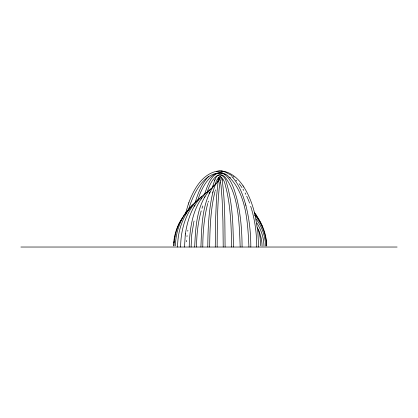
<?xml version="1.0" encoding="UTF-8"?>
<svg xmlns="http://www.w3.org/2000/svg" width="418" height="418" viewBox="0 0 418 418"><rect width="100%" height="100%" fill="white"/><g stroke="black" fill="none" stroke-linecap="round" stroke-linejoin="round"><path stroke-width="0.63" d="M215.26 247.028L215.61 218.98L216.555 196.789L217.919 182.99L218.86 179.468L220.072 178.549L219.659 178.381L221.044 185.487L222.183 200.609L222.935 221.514L223.222 247.028M217.146 247.028C217.339 226.128 217.245 205.139 219.622 184.343M207.783 247.028C207.95 228.855 208.634 210.494 212.752 192.724M209.674 247.028C209.831 228.573 210.604 208.969 215.024 191.512M194.684 247.028C195.676 226.107 196.659 200.535 213.953 186.057M196.575 247.028C196.606 235.256 197.824 223.437 200.896 212.057M200.901 247.028C201.784 226.295 201.732 203.174 214.026 185.498M202.793 247.028C202.819 232.476 204.141 217.125 207.762 203.441M189.202 247.028C189.814 226.352 193.179 201.481 211.32 188.612M191.094 247.028L191.731 234.78L193.774 222.345M180.633 247.028C180.733 228.406 186.731 208.263 201.863 196.371M184.51 247.028L185.263 234.947M177.603 247.028C177.613 235.757 180.226 224.403 185.744 214.528M175.424 245.81C175.701 230.647 181.527 215.26 192.766 204.841M174.076 245.852C174.222 238.542 175.779 231.253 178.695 224.55M173.527 245.894C173.721 236.776 176.328 227.706 181.104 219.931M186.543 241.766L186.621 240.46M173.935 242.675L174.04 241.588M186.971 236.551L187.081 235.637M185.446 233.594C187.807 217.867 193.79 200.875 207.641 191.737M185.258 234.979L185.446 233.557M217.721 182.264C218.337 171.626 224.273 179.066 225.213 184.876C230.537 203.838 231.363 226.415 231.567 247.028M219.711 183.763L220.035 181.976M174.332 239.43L174.515 238.359M187.729 231.159L187.891 230.271M174.729 237.225L174.975 236.097M193.879 221.89L194.077 221.054M185.576 213.399L188.361 203.968M212.961 191.925C214.225 188.037 215.071 183.183 218.745 180.78M212.715 192.876L212.997 191.773M212.448 187.055L214.742 180.252M200.99 211.722L201.236 210.865M204.517 194.511C207.114 186.637 212.757 167.952 224.55 174.306M208.091 202.27L208.425 201.131M195.185 202.521C197.975 193.205 201.628 183.706 208.467 176.574M188.612 209.392C193.377 193.482 203.895 171.354 222.554 173.031M215.27 190.665L215.521 189.85M197.923 200.003C201.638 186.585 213.478 165.904 227.089 175.121C246.489 192.395 247.759 222.319 248.929 247.028M201.999 208.357L202.814 205.954M220.312 180.91L220.401 180.649M207.359 191.737C210.311 181.626 217.956 169.384 225.187 177.253C238.955 195.723 239.253 223.614 240.178 247.028M215.333 183.993C216.247 180.404 219.032 176.025 220.417 176.673M218.473 178.538L218.624 178.094M188.894 202.464C193.701 189.72 201.445 175.341 215.578 171.5C226.833 168.752 237.309 176.929 243.088 185.89M188.33 204.052L188.926 202.38M220.129 178.82L219.596 180.116M179.202 223.426L184.348 214.622L191.036 207.14M178.679 224.581L179.218 223.384M214.956 179.787C217.694 171.035 225.443 175.68 226.431 182.556C232.727 203.378 233.082 225.443 233.458 247.028M214.674 180.404L215.024 179.63M186.36 213.457C189.532 208.059 193.638 203.164 198.634 199.37M185.707 214.591L186.397 213.394M201.706 198.017L201.011 199.062M181.778 218.87L182.473 217.825M218.948 179.306L219.152 179.024M209.057 193.429L210.144 192.008M204.454 197.442L205.081 196.643M214.335 185.174L216.2 183.612M213.906 185.623L214.455 185.049M194.067 206.215L194.955 205.416M216.372 171.537L219.293 171.009L221.697 171.077M20.9 247.028L397.1 247.028M222.219 171.15L225.271 172.023L228.218 173.601M221.535 171.051L222.386 171.176M220.359 176.668L221.409 177.587L222.089 179.745M224.91 174.557C232.178 180.649 234.566 190.483 237.006 199.24C240.747 214.868 242.012 230.992 242.074 247.028M224.409 174.207L225.056 174.651M229.811 177.279L230.365 177.817M235.867 180.132L236.703 180.978M231.791 176.568C239.007 184.124 242.706 194.25 245.523 204.12M254.593 215.129C262.034 223.573 266.287 234.702 266.512 245.936M239.153 183.758L239.948 184.766M254.358 212.605L255.926 214.659M256.14 219.105C262.023 226.765 265.367 236.327 265.571 245.983M240.214 185.122L240.747 185.838M256.636 215.657L261.057 223.411M221.112 177.138L221.321 177.42M255.9 214.617L256.662 215.698M241.003 186.209L241.97 187.609M243.798 186.956C249.118 195.185 252.498 204.512 254.823 213.985M243.015 185.785L243.866 187.06M254.865 213.446L256.271 215.625M256.845 223.024C261.302 229.827 263.805 237.889 263.983 246.024M242.978 189.187L243.715 190.42M245.141 192.991L245.831 194.333M257.394 227.721C260.325 233.375 261.945 239.702 262.091 246.066M246.719 196.183L247.79 198.566M261.574 224.57L262.07 225.741M247.994 199.057L248.804 201.048M249.003 201.549L249.577 203.085M250.669 206.252L251.662 209.449M251.814 209.998L252.571 212.746M245.925 205.64C249.389 219.142 250.795 233.108 250.821 247.028M245.497 204.021L245.951 205.734M258.57 229.748L260.074 237.283L260.754 245.8M252.712 213.311C255.382 223.787 256.762 235.752 256.736 247.028M255.215 215.646L257.817 231.488L258.627 247.028M255.231 215.714L254.808 213.917C262.316 222.784 266.501 234.299 266.731 245.894M222.146 180.017C225.234 202.187 224.785 224.691 225.109 247.028M222.052 179.573L222.183 180.189M228.719 173.914A75.109 37.552 -90 0 1 231.969 175.753M232.967 176.443A75.109 37.552 -90 0 1 233.949 177.195M219.79 178.517L219.586 178.235L219.79 178.517"/></g></svg>
